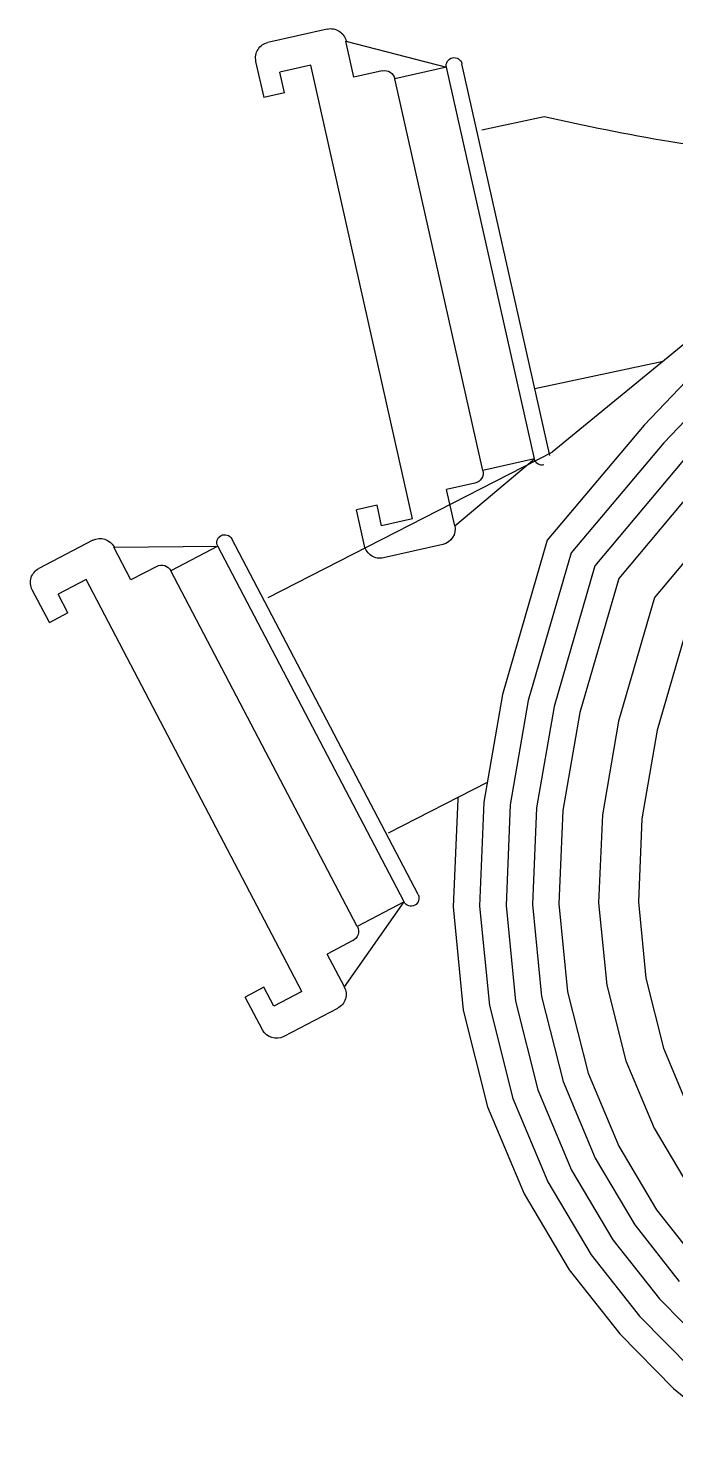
# Model space of a CAD drawing. Header units: millimetres. Extents: x 1218 to 72853, y -34712 to 16286.
# Drawn here: x 44241.8 to 44332.1, y 10457.7 to 10653.8 of the extents above; entities that cross this region are included whole.
import ezdxf

# ---------------------------------------------------------------- set-up
doc = ezdxf.new("R2010")
doc.units = ezdxf.units.MM

# ---------------------------------------------------------------- blocks, each defined once
blk = doc.blocks.new('CUONVOI PCCC')
for p, q in [((-119.31, 112.44, -7.91), (-127.57, 110.58, -7.91)), ((-115.59, 105.73, -7.91), (-116.72, 110.76, -7.91)), ((-116.72, 110.76, -7.91), (-102.7, 107.12, -7.91)), ((-128.11, 102.92, -7.91), (-129.24, 107.94, -7.91)), ((-121.62, 107.39, -7.91), (-125.93, 106.43, -7.91)), ((-125.29, 103.55, -7.91), (-125.93, 106.43, -7.91)), ((-107.42, 44.2, -7.91), (-121.62, 107.39, -7.91)), ((-111.64, 106.62, -7.91), (-115.59, 105.73, -7.91)), ((-102.7, 107.12, -7.91), (-109.88, 105.51, -7.91)), ((-90.43, 52.55, -7.91), (-102.7, 107.12, -7.91)), ((-88.28, 53.03, -7.91), (-100.55, 107.61, -7.91)), ((-97.61, 50.93, -7.91), (-109.88, 105.51, -7.91)), ((-125.29, 103.55, -7.91), (-128.16, 102.91, -7.91)), ((-97.75, 98.41, -7.91), (-89.09, 100.27, -7.91)), ((-68.99, 69.07, -7.91), (-87.97, 53.48, -7.91)), ((-90.38, 62.36, -7.91), (-72.5, 66.18, -7.91)), ((-66.43, 66.42, -7.91), (-75.17, 57.28, -7.91)), ((-63.87, 63.77, -7.91), (-72.42, 54.82, -7.91)), ((-75.17, 57.28, -7.91), (-88.66, 41.23, -7.91)), ((-127.54, 33.26, -7.91), (-87.97, 53.48, -7.91)), ((-72.42, 54.82, -7.91), (-85.34, 39.46, -7.91)), ((-101.55, 43.26, -7.91), (-90.43, 52.55, -7.91)), ((-90.43, 52.55, -7.91), (-97.61, 50.93, -7.91)), ((-69.68, 52.37, -7.91), (-82.02, 37.68, -7.91)), ((-98.73, 49.18, -7.91), (-102.68, 48.29, -7.91)), ((-66.94, 49.91, -7.91), (-78.7, 35.91, -7.91)), ((-101.55, 43.26, -7.91), (-102.68, 48.29, -7.91)), ((-112.37, 46.11, -7.91), (-115.24, 45.46, -7.91)), ((-114.11, 40.44, -7.91), (-115.24, 45.46, -7.91)), ((-111.73, 43.24, -7.91), (-112.37, 46.11, -7.91)), ((-62.83, 46.22, -7.91), (-73.73, 33.25, -7.91)), ((-107.42, 44.2, -7.91), (-111.73, 43.24, -7.91)), ((-152, 41.23, -7.91), (-159.49, 37.3, -7.91)), ((-106.65, -8.12, -7.91), (-132.62, 41.41, -7.91)), ((-88.66, 41.23, -7.91), (-94.89, 19.73, -7.91)), ((-149.06, 40.27, -7.91), (-134.58, 40.39, -7.91)), ((-146.67, 35.71, -7.91), (-149.06, 40.27, -7.91)), ((-134.58, 40.39, -7.91), (-141.1, 36.97, -7.91)), ((-108.6, -9.15, -7.91), (-134.58, 40.39, -7.91)), ((-103.22, 40.62, -7.91), (-111.48, 38.77, -7.91)), ((-85.34, 39.46, -7.91), (-91.3, 18.9, -7.91)), ((-143.08, 37.59, -7.91), (-146.67, 35.71, -7.91)), ((-82.02, 37.68, -7.91), (-87.71, 18.07, -7.91)), ((-152.92, 35.75, -7.91), (-156.83, 33.7, -7.91)), ((-122.85, -21.61, -7.91), (-152.92, 35.75, -7.91)), ((-115.12, -12.57, -7.91), (-141.1, 36.97, -7.91)), ((-78.7, 35.91, -7.91), (-84.12, 17.25, -7.91)), ((-158.03, 29.75, -7.91), (-160.42, 34.31, -7.91)), ((-155.47, 31.1, -7.91), (-156.83, 33.7, -7.91)), ((-73.73, 33.25, -7.91), (-78.73, 16.01, -7.91)), ((-155.47, 31.1, -7.91), (-158.08, 29.73, -7.91)), ((-68.75, 30.6, -7.91), (-73.34, 14.77, -7.91)), ((-94.89, 19.73, -7.91), (-97.47, 4.76, -7.91)), ((-91.3, 18.9, -7.91), (-93.8, 4.36, -7.91)), ((-87.71, 18.07, -7.91), (-90.13, 3.97, -7.91)), ((-84.12, 17.25, -7.91), (-86.47, 3.58, -7.91)), ((-78.73, 16.01, -7.91), (-80.97, 2.99, -7.91)), ((-73.34, 14.77, -7.91), (-75.47, 2.41, -7.91)), ((-110.79, 0.49, -7.91), (-96.99, 7.55, -7.91)), ((-101.13, 5.15, -7.91), (-101.77, -9.84, -7.91)), ((-101.08, 5.46, -7.91), (-101.13, 5.15, -7.91)), ((-97.47, 4.76, -7.91), (-98.08, -9.73, -7.91)), ((-93.8, 4.36, -7.91), (-94.4, -9.63, -7.91)), ((-90.13, 3.97, -7.91), (-90.71, -9.53, -7.91)), ((-86.47, 3.58, -7.91), (-87.02, -9.43, -7.91)), ((-80.97, 2.99, -7.91), (-81.49, -9.27, -7.91)), ((-75.47, 2.41, -7.91), (-75.96, -9.12, -7.91)), ((-116.93, -21, -7.91), (-108.6, -9.15, -7.91)), ((-108.6, -9.15, -7.91), (-115.12, -12.57, -7.91)), ((-98.08, -9.73, -7.91), (-96.72, -23.59, -7.91)), ((-94.4, -9.63, -7.91), (-93.08, -22.96, -7.91)), ((-90.71, -9.53, -7.91), (-89.45, -22.32, -7.91)), ((-87.02, -9.43, -7.91), (-85.81, -21.69, -7.91)), ((-81.49, -9.27, -7.91), (-80.36, -20.74, -7.91)), ((-75.96, -9.12, -7.91), (-74.91, -19.79, -7.91)), ((-101.77, -9.84, -7.91), (-100.36, -24.22, -7.91)), ((-115.74, -14.55, -7.91), (-119.33, -16.43, -7.91)), ((-116.93, -21, -7.91), (-119.33, -16.43, -7.91)), ((-128.13, -21.05, -7.91), (-130.73, -22.42, -7.91)), ((-126.76, -23.66, -7.91), (-128.13, -21.05, -7.91)), ((-80.36, -20.74, -7.91), (-77.71, -31.27, -7.91)), ((-74.91, -19.79, -7.91), (-72.46, -29.52, -7.91)), ((-128.34, -26.98, -7.91), (-130.73, -22.42, -7.91)), ((-122.85, -21.61, -7.91), (-126.76, -23.66, -7.91)), ((-93.08, -22.96, -7.91), (-89.96, -35.35, -7.91)), ((-89.45, -22.32, -7.91), (-86.46, -34.18, -7.91)), ((-85.81, -21.69, -7.91), (-82.96, -33.02, -7.91)), ((-117.86, -23.98, -7.91), (-125.36, -27.91, -7.91)), ((-100.36, -24.22, -7.91), (-96.96, -37.68, -7.91)), ((-96.72, -23.59, -7.91), (-93.46, -36.52, -7.91)), ((-77.71, -31.27, -7.91), (-73.76, -40.69, -7.91)), ((-72.46, -29.52, -7.91), (-68.82, -38.2, -7.91)), ((-82.96, -33.02, -7.91), (-78.7, -43.18, -7.91)), ((-86.46, -34.18, -7.91), (-82, -44.85, -7.91)), ((-93.46, -36.52, -7.91), (-88.58, -48.17, -7.91)), ((-89.96, -35.35, -7.91), (-85.29, -46.51, -7.91)), ((-96.96, -37.68, -7.91), (-91.88, -49.83, -7.91)), ((-73.76, -40.69, -7.91), (-68.86, -48.9, -7.91)), ((-82, -44.85, -7.91), (-76.46, -54.12, -7.91)), ((-78.7, -43.18, -7.91), (-73.42, -52.04, -7.91)), ((-85.29, -46.51, -7.91), (-79.5, -56.21, -7.91)), ((-88.58, -48.17, -7.91), (-82.54, -58.3, -7.91)), ((-91.88, -49.83, -7.91), (-85.58, -60.39, -7.91)), ((-73.42, -52.04, -7.91), (-67.5, -59.57, -7.91)), ((-76.46, -54.12, -7.91), (-70.27, -62.01, -7.91)), ((-79.5, -56.21, -7.91), (-73.03, -64.45, -7.91)), ((-82.54, -58.3, -7.91), (-75.8, -66.88, -7.91)), ((-85.58, -60.39, -7.91), (-78.56, -69.32, -7.91)), ((-73.03, -64.45, -7.91), (-66.08, -71.49, -7.91)), ((-75.8, -66.88, -7.91), (-68.56, -74.22, -7.91)), ((-78.56, -69.32, -7.91), (-71.04, -76.95, -7.91)), ((-71.04, -76.95, -7.91), (-62.94, -83.53, -7.91))]:
    blk.add_line(p, q)
at = {"extrusion": (0, 0, -1)}
for centre, major_axis, start_param, end_param in [((-118.83, 110.29, -7.91), (1.56, 1.56), -1.006536, 0.564261), ((-127.09, 108.43, -7.91), (1.56, 1.56), 3.705853, 5.27665), ((-101.63, 107.36, -7.91), (0.781, 0.781), 3.705853, 5.27665), ((-101.63, 107.36, -7.91), (-0.781, 0.781), 0.564261, 2.135057), ((-111.32, 105.18, -7.91), (1.04, 1.04), -1.006536, 0.564261), ((-89.36, 52.79, -7.91), (0.781, 0.781), 2.135057, 3.705853), ((-99.05, 50.61, -7.91), (-1.04, 1.04), 2.135057, 3.705853), ((-103.7, 42.78, -7.91), (1.56, 1.56), 0.564261, 2.135057), ((-150.97, 39.27, -7.91), (1.56, 1.56), -1.268335, 0.302461), ((-133.6, 40.9, -7.91), (-0.781, 0.781), 5.01485, 6.585647), ((-133.6, 40.9, -7.91), (0.781, 0.781), -1.268335, 0.302461), ((-111.96, 40.92, -7.91), (-1.56, 1.56), 3.705853, 5.27665), ((-158.47, 35.34, -7.91), (-1.56, 1.56), 5.01485, 6.585647), ((-142.4, 36.29, -7.91), (-1.04, 1.04), 0.302461, 1.873258), ((-107.63, -8.64, -7.91), (0.781, 0.781), 1.873258, 3.444054), ((-107.63, -8.64, -7.91), (-0.781, 0.781), 1.873258, 3.444054), ((-116.42, -13.25, -7.91), (1.04, 1.04), 0.302461, 1.873258), ((-118.89, -22.02, -7.91), (1.56, 1.56), 0.302461, 1.873258), ((-126.38, -25.95, -7.91), (-1.56, 1.56), 3.444054, 5.01485)]:
    blk.add_ellipse(centre, major_axis=major_axis, ratio=1, start_param=start_param, end_param=end_param, dxfattribs=at)
blk.add_spline([(-89.09, 100.27, -7.91), (-71.45, 96.77), (-52.5, 94.71), (-25.37, 95.05, -7.91)], degree=3)

msp = doc.modelspace()

# ---------------------------------------------------------------- block references
msp.add_blockref('CUONVOI PCCC', (44402.84, 10541.2, 7.91))

doc.saveas('drawing.dxf')
